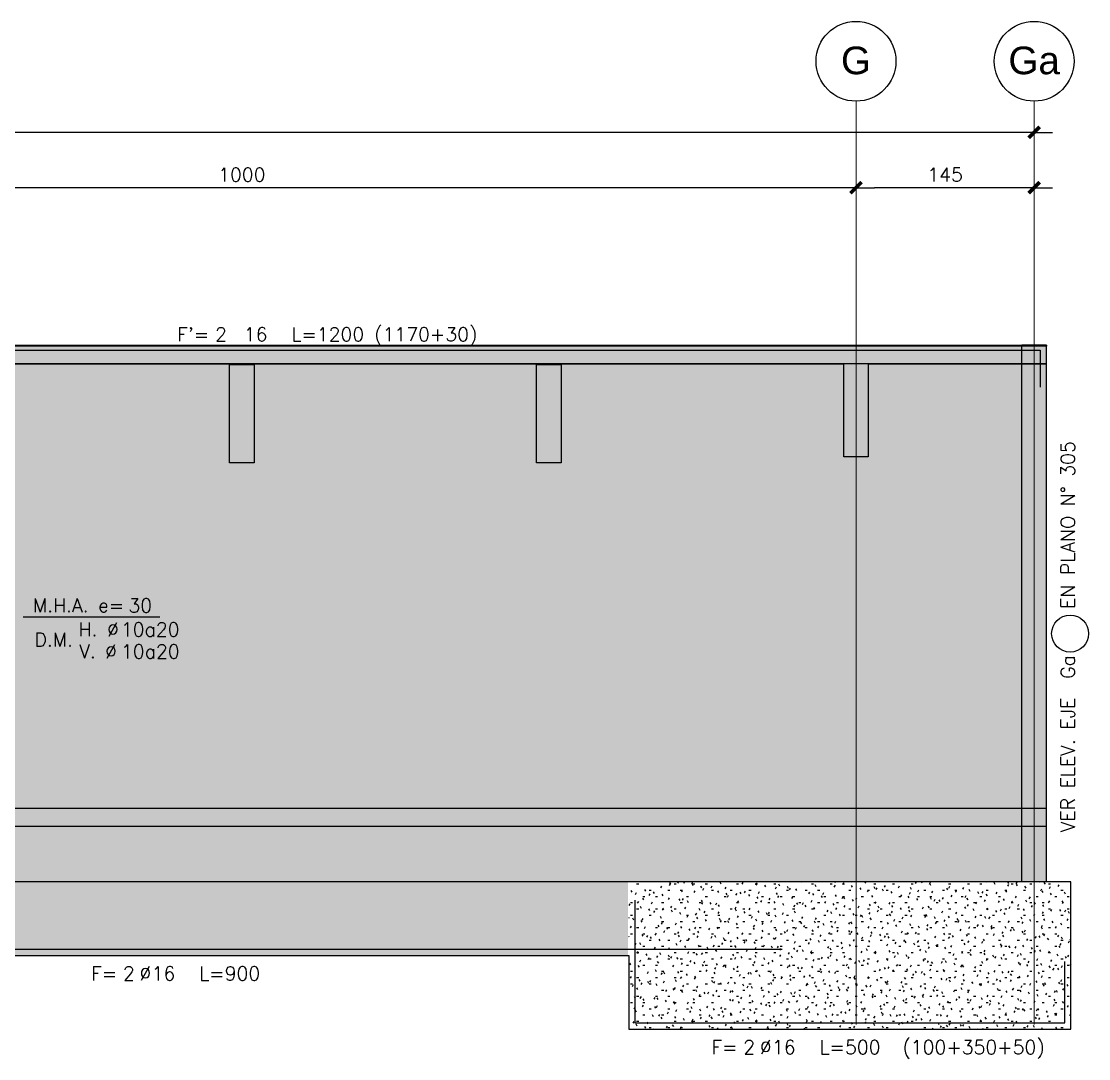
# Model space of a CAD drawing. Extents: x -58 to 5689, y 66 to 4123.
# Drawn here: x 3336 to 4205, y 1679 to 2523 of the extents above; entities that cross this region are included whole.
import ezdxf
from ezdxf.enums import TextEntityAlignment as Align

# ---------------------------------------------------------------- set-up
doc = ezdxf.new("R2010")
doc.units = 0
doc.header["$LTSCALE"] = 30
doc.header["$MEASUREMENT"] = 0
doc.layers.get('0').update_dxf_attribs({"linetype": 'CONTINUOUS'})
doc.layers.add('EJE1B$0$RLA-ACHURADO', color=30, linetype='CONTINUOUS', transparency=0.7)
for name, color, linetype, lineweight in [('EJE1B$0$RLA-CONTORNO', 30, 'CONTINUOUS', 25), ('EJE1B$0$RLA-EJE', 3, 'CONTINUOUS', 25), ('EJE1B$0$RLA-EJES', 1, 'CONTINUOUS', 9)]:
    doc.layers.add(name, color=color, linetype=linetype, lineweight=lineweight)
for name, color, linetype in [('EJE1B$0$RLA-FE', 7, 'CONTINUOUS'), ('EJE1B$0$RLA-TEXTOS-FE', 9, 'CONTINUOUS'), ('EJE1B$0$TEXTOS-FE', 9, 'CONTINUOUS'), ('EJE1B$0$TEXTOS1', 9, 'CONTINUOUS')]:
    doc.layers.add(name, color=color, linetype=linetype)
doc.styles.add('EJE1B$0$Arial_1', font='arial.ttf', dxfattribs={"height": 22.5})
doc.styles.add('EJE1B$0$ROMANS', font='romans.shx', dxfattribs={"height": 11.25})
doc.dimstyles.new('EJE1B$0$ING50', dxfattribs={"dimscale": 50, "dimtxt": 0.27, "dimasz": 0.3, "dimexe": 0, "dimexo": 0, "dimgap": 0.1, "dimtad": 1, "dimdec": 1, "dimzin": 12, "dimdsep": 46, "dimtxsty": 'EJE1B$0$ROMANS', "dimblk": 'EJE1B$0$TICK1', "dimblk1": 'EJE1B$0$TICK1', "dimblk2": 'EJE1B$0$TICK1', "dimcen": 0.09, "dimclrd": 2, "dimclre": 1, "dimclrt": 3, "dimadec": 0, "dimazin": 0, "dimtfac": 1, "dimtdec": 0, "dimtix": 1, "dimtmove": 2, "dimatfit": 3, "dimldrblk": 'EJE1B$0$TICK1', "dimfxl": 0, "dimfxlon": 1, "dimtolj": 1, "dimtzin": 0, "dimarcsym": 0})
pattern_1 = [(0, (-1345.015, -1953.647), (20.32, 5.08), [1.676, -13.564, 1.676, -13.564, -81.28]), (0, (-1345.015, -1953.647), (20.32, 5.08), [-30.48, 1.676, -28.804, 1.676, -13.564, -35.56]), (0, (-1345.015, -1953.647), (20.32, 5.08), [-76.2, 1.676, -8.484, 1.676, -23.724]), (120, (-1337.395, -1951.107), (-14.559409, 15.057636), [1.676, -13.564, 1.676, -13.564, -81.28]), (120, (-1337.395, -1951.107), (-14.559409, 15.057636), [-30.48, 1.676, -28.804, 1.676, -13.564, -35.56]), (120, (-1337.395, -1951.107), (-14.559409, 15.057636), [-76.2, 1.676, -8.484, 1.676, -23.724]), (240, (-1334.855, -1940.947), (-5.760591, -20.137636), [1.676, -13.564, 1.676, -13.564, -81.28]), (240, (-1334.855, -1940.947), (-5.760591, -20.137636), [-30.48, 1.676, -28.804, 1.676, -13.564, -35.56]), (240, (-1334.855, -1940.947), (-5.760591, -20.137636), [-76.2, 1.676, -8.484, 1.676, -23.724])]

# ---------------------------------------------------------------- blocks, each defined once
blk = doc.blocks.new('EJE1B$0$Grid - RLE-EJE-192293-EJE 1b')
at = {"layer": 'EJE1B$0$RLA-EJE'}
blk.add_circle((-1394.52, -189.03), 32.5, dxfattribs=at)
blk = doc.blocks.new('EJE1B$0$TICK1')
at = {"color": 2}
for points in [[(0, 0), (-1, 0)], [(0, 0), (1, 0)]]:
    blk.add_lwpolyline(points, dxfattribs=at)
at = {"color": 2, "const_width": 0.2}
blk.add_lwpolyline([(-0.3, -0.3), (0.3, 0.3)], dxfattribs=at)
blk = doc.blocks.new('EJE1B$0$DIMBLOCK1-EJE 1b')
at = {"color": 2, "lineweight": -2, "transparency": 16777216}
blk.add_line((-264.52, -246.95), (-2404.52, -246.95), dxfattribs=at)
at = {"color": 2, "lineweight": -2, "transparency": 16777216, "xscale": 15, "yscale": 15, "zscale": 15, "rotation": 180}
blk.add_blockref('EJE1B$0$TICK1', (-2419.52, -246.95), dxfattribs=at)
at = {"color": 2, "lineweight": -2, "transparency": 16777216, "xscale": 15, "yscale": 15, "zscale": 15}
blk.add_blockref('EJE1B$0$TICK1', (-249.52, -246.95), dxfattribs=at)
at = {"color": 3, "transparency": 16777216, "insert": (-1334.52, -236.33), "char_height": 11.25, "attachment_point": 5, "style": 'EJE1B$0$ROMANS'}
blk.add_mtext('\\A1;2170', dxfattribs=at)
blk = doc.blocks.new('EJE1B$0$DIMBLOCK2-EJE 1b')
at = {"color": 2, "lineweight": -2, "transparency": 16777216}
blk.add_line((-264.52, -291.95), (-379.52, -291.95), dxfattribs=at)
at = {"color": 2, "lineweight": -2, "transparency": 16777216, "xscale": 15, "yscale": 15, "zscale": 15, "rotation": 180}
blk.add_blockref('EJE1B$0$TICK1', (-394.52, -291.95), dxfattribs=at)
at = {"color": 2, "lineweight": -2, "transparency": 16777216, "xscale": 15, "yscale": 15, "zscale": 15}
blk.add_blockref('EJE1B$0$TICK1', (-249.52, -291.95), dxfattribs=at)
at = {"color": 3, "transparency": 16777216, "insert": (-322.02, -281.33), "char_height": 11.25, "attachment_point": 5, "style": 'EJE1B$0$ROMANS'}
blk.add_mtext('\\A1;145', dxfattribs=at)
blk = doc.blocks.new('EJE1B$0$DIMBLOCK3-EJE 1b')
at = {"color": 2, "lineweight": -2, "transparency": 16777216}
blk.add_line((-409.52, -291.95), (-1379.52, -291.95), dxfattribs=at)
at = {"color": 2, "lineweight": -2, "transparency": 16777216, "xscale": 15, "yscale": 15, "zscale": 15, "rotation": 180}
blk.add_blockref('EJE1B$0$TICK1', (-1394.52, -291.95), dxfattribs=at)
at = {"color": 2, "lineweight": -2, "transparency": 16777216, "xscale": 15, "yscale": 15, "zscale": 15}
blk.add_blockref('EJE1B$0$TICK1', (-394.52, -291.95), dxfattribs=at)
at = {"color": 3, "transparency": 16777216, "insert": (-894.52, -281.33), "char_height": 11.25, "attachment_point": 5, "style": 'EJE1B$0$ROMANS'}
blk.add_mtext('\\A1;1000', dxfattribs=at)
blk = doc.blocks.new('*U145')
at = {"layer": 'EJE1B$0$RLA-FE'}
for p, q in [((0, 100), (0, 0)), ((350, 0), (350, 50)), ((0, 0), (268.21, 0)), ((268.21, 0), (318.21, 0)), ((318.21, 0), (350, 0))]:
    blk.add_line(p, q, dxfattribs=at)
at = {"layer": 'EJE1B$0$RLA-FE', "color": 3, "style": 'EJE1B$0$ROMANS', "flags": 8}
for tag, p in [('F=', (83.44, -25.3)), ('NUM', (97.85, -25.3))]:
    blk.add_attdef(tag, text='', height=11.25, dxfattribs=at).set_placement(p, align=Align.RIGHT)
at = {"layer": 'EJE1B$0$RLA-FE', "color": 3, "style": 'EJE1B$0$ROMANS'}
for tag, p, flags in [('PHI', (101.74, -25.08), 12), ('DIAM', (111.6, -25.3), 12), ('MINUS', (133.62, -25.3), 13), ('MARK', (147.01, -25.3), 13), ('TEXTO_FE1', (150.31, -25.3), 8), ('TEXTO_FE2', (217.83, -25.28), 8), ('TIPO', (173.8, -57.92), 13), ('NVECES', (159.93, -76.86), 13), ('NUMFE', (163.86, -96.62), 13), ('CAPA', (172.06, -115.74), 13), ('DESPLAZA', (277.18, -134.17), 13), ('ESPACIO', (283.22, -152.53), 13), ('CANT', (297.06, -171.33), 13)]:
    blk.add_attdef(tag, p, '', height=11.25, dxfattribs=dict(at, flags=flags))
blk = doc.blocks.new('*U157')
at = {"layer": 'EJE1B$0$RLA-FE'}
for p, q in [((0, 0), (0, 0)), ((0, 0), (1088.21, 0)), ((1088.21, 0), (1138.21, 0)), ((1138.21, 0), (1170, 0)), ((1170, 0), (1170, -30))]:
    blk.add_line(p, q, dxfattribs=at)
at = {"layer": 'EJE1B$0$RLA-FE', "color": 3, "style": 'EJE1B$0$ROMANS', "flags": 8}
for tag, p in [('F=', (493.44, 7.32)), ('NUM', (507.85, 7.32))]:
    blk.add_attdef(tag, text='', height=11.25, dxfattribs=at).set_placement(p, align=Align.RIGHT)
at = {"layer": 'EJE1B$0$RLA-FE', "color": 3, "style": 'EJE1B$0$ROMANS'}
for tag, p, flags in [('PHI', (511.74, 7.54), 14), ('DIAM', (521.6, 7.32), 12), ('MINUS', (543.62, 7.32), 13), ('MARK', (557.01, 7.32), 13), ('TEXTO_FE1', (560.31, 7.32), 8), ('TEXTO_FE2', (627.83, 7.34), 8), ('TIPO', (583.8, -75.78), 13), ('NVECES', (569.93, -94.72), 13), ('NUMFE', (573.86, -114.48), 13), ('CAPA', (582.06, -133.6), 13), ('DESPLAZA', (278.34, -151.59), 13), ('ESPACIO', (284.39, -169.95), 13), ('CANT', (298.23, -188.75), 13)]:
    blk.add_attdef(tag, p, '', height=11.25, dxfattribs=dict(at, flags=flags))
blk = doc.blocks.new('*U161')
at = {"layer": 'EJE1B$0$RLA-FE'}
for p, q in [((0, 0), (0, 0)), ((0, 0), (818.21, 0)), ((818.21, 0), (868.21, 0)), ((868.21, 0), (900, 0)), ((900, 0), (900, 0))]:
    blk.add_line(p, q, dxfattribs=at)
at = {"layer": 'EJE1B$0$RLA-FE', "color": 3, "style": 'EJE1B$0$ROMANS', "flags": 8}
for tag, p in [('F=', (358.44, -25.3)), ('NUM', (372.85, -25.3))]:
    blk.add_attdef(tag, text='', height=11.25, dxfattribs=at).set_placement(p, align=Align.RIGHT)
at = {"layer": 'EJE1B$0$RLA-FE', "color": 3, "style": 'EJE1B$0$ROMANS'}
for tag, p, flags in [('PHI', (376.74, -25.08), 12), ('DIAM', (386.6, -25.3), 12), ('MINUS', (408.62, -25.3), 13), ('MARK', (422.01, -25.3), 13), ('TEXTO_FE1', (425.31, -25.3), 8), ('TEXTO_FE2', (492.83, -25.28), 8), ('TIPO', (448.8, -57.92), 13), ('NVECES', (434.93, -76.86), 13), ('NUMFE', (438.86, -96.62), 13), ('CAPA', (447.06, -115.74), 13), ('DESPLAZA', (277.18, -134.17), 13), ('ESPACIO', (283.22, -152.53), 13), ('CANT', (297.06, -171.33), 13)]:
    blk.add_attdef(tag, p, '', height=11.25, dxfattribs=dict(at, flags=flags))
blk = doc.blocks.new('*U153')
at = {"layer": 'EJE1B$0$TEXTOS1', "color": 5}
blk.add_line((-55.6, 0), (55.6, 0), dxfattribs=at)
at = {"layer": 'EJE1B$0$TEXTOS-FE', "color": 9, "style": 'EJE1B$0$ROMANS'}
for s, p in [('H. %%C', (5.91, -15.98)), ('D.M.', (-30.78, -24.35)), ('V. %%C', (5.39, -33.82))]:
    blk.add_text(s, height=11.25, dxfattribs=at).set_placement(p, align=Align.CENTER)
at = {"layer": 'EJE1B$0$TEXTOS-FE', "color": 9, "style": 'EJE1B$0$ROMANS', "flags": 12}
for tag, p in [('MALLA_2', (23.91, -16.08)), ('MALLA_3', (24.04, -33.98))]:
    blk.add_attdef(tag, p, '', height=11.25, dxfattribs=at)
at = {"layer": 'EJE1B$0$TEXTOS1', "color": 9, "style": 'EJE1B$0$ROMANS'}
blk.add_text('M.H.A. e=', height=11.25, dxfattribs=at).set_placement((-10.55, 3.6), align=Align.CENTER)
at = {"layer": 'EJE1B$0$TEXTOS1', "color": 9, "style": 'EJE1B$0$ROMANS', "flags": 12}
blk.add_attdef('ESPESOR', (30.06, 3.44), '', height=11.25, dxfattribs=at)
blk = doc.blocks.new('EJE1B')
at = {"layer": 'EJE1B$0$RLA-ACHURADO'}
h = blk.add_hatch(dxfattribs=at)
h.set_pattern_fill('SAND - DENSE', color=256, style=0, pattern_type=2)
h.set_pattern_definition(pattern_1)
h.paths.add_polyline_path([(-1746.89, -857), (-239.52, -857), (-239.52, -421), (-1746.89, -421), (-1746.89, -816.52)], flags=0)
h = blk.add_hatch(dxfattribs=at)
h.set_pattern_fill('SAND - DENSE', color=256, style=0, pattern_type=2)
h.set_pattern_definition(pattern_1)
h.paths.add_polyline_path([(-239.52, -420.3), (-259.52, -420.3), (-240.22, -420.3)])
h = blk.add_hatch(dxfattribs=at)
h.set_pattern_fill('SAND - DENSE', color=256, style=0, pattern_type=2)
h.set_pattern_definition(pattern_1)
h.paths.add_polyline_path([(-2429.52, -812), (-239.52, -812), (-239.52, -797), (-2429.52, -797), (-2429.52, -807)], flags=0)
h = blk.add_hatch(dxfattribs=at)
h.set_pattern_fill('SAND - DENSE', color=256, style=0, pattern_type=2)
h.set_pattern_definition([(0, (-663.0146, -2369.647), (20.32, 5.08), [1.676, -13.564, 1.676, -13.564, -81.28]), (0, (-663.0146, -2369.647), (20.32, 5.08), [-30.48, 1.676, -28.804, 1.676, -13.564, -35.56]), (0, (-663.0146, -2369.647), (20.32, 5.08), [-76.2, 1.676, -8.484, 1.676, -23.724]), (120, (-655.3946, -2367.107), (-14.559409, 15.057636), [1.676, -13.564, 1.676, -13.564, -81.28]), (120, (-655.3946, -2367.107), (-14.559409, 15.057636), [-30.48, 1.676, -28.804, 1.676, -13.564, -35.56]), (120, (-655.3946, -2367.107), (-14.559409, 15.057636), [-76.2, 1.676, -8.484, 1.676, -23.724]), (240, (-652.8546, -2356.947), (-5.760591, -20.137636), [1.676, -13.564, 1.676, -13.564, -81.28]), (240, (-652.8546, -2356.947), (-5.760591, -20.137636), [-30.48, 1.676, -28.804, 1.676, -13.564, -35.56]), (240, (-652.8546, -2356.947), (-5.760591, -20.137636), [-76.2, 1.676, -8.484, 1.676, -23.724])])
h.paths.add_polyline_path([(-580.16, -917), (-580.16, -857), (-1244.52, -857), (-1244.52, -917)])
h = blk.add_hatch(dxfattribs=at)
h.set_pattern_fill('SAND - DENSE', color=256, style=0, pattern_type=2)
h.set_pattern_definition(pattern_1)
h.paths.add_polyline_path([(-579.52, -977), (-219.52, -977), (-219.52, -857), (-579.52, -857), (-579.52, -917)], flags=0)
at = {"layer": 'EJE1B$0$RLA-CONTORNO'}
for p, q in [((-2429.52, -420.3), (-239.52, -420.3)), ((-239.52, -421), (-1746.89, -421)), ((-239.52, -420.3), (-259.52, -420.3)), ((-259.52, -857), (-259.52, -420.31)), ((-239.52, -420.3), (-239.52, -421)), ((-239.52, -857), (-239.52, -421)), ((-404.52, -435.55), (-1884.51, -435.55)), ((-239.52, -435.3), (-1746.89, -435.3)), ((-904.52, -435.83), (-884.52, -435.83)), ((-904.52, -435.83), (-904.52, -435.95)), ((-904.52, -435.95), (-884.52, -435.95)), ((-904.52, -515.95), (-904.52, -435.95)), ((-884.52, -435.95), (-884.52, -435.83)), ((-884.52, -435.95), (-884.52, -515.95)), ((-654.52, -435.83), (-634.52, -435.83)), ((-654.52, -435.83), (-654.52, -435.95)), ((-654.52, -435.95), (-634.52, -435.95)), ((-654.52, -515.95), (-654.52, -435.95)), ((-634.52, -435.95), (-634.52, -435.83)), ((-634.52, -435.95), (-634.52, -515.95)), ((-404.52, -511.05), (-404.52, -435.41)), ((-404.52, -435.41), (-404.52, -435.55)), ((-384.52, -435.41), (-404.52, -435.41)), ((-384.52, -435.41), (-384.52, -511.05)), ((-384.52, -435.55), (-384.52, -435.41)), ((-239.52, -435.55), (-384.52, -435.55)), ((-384.52, -511.05), (-404.52, -511.05)), ((-404.52, -511.17), (-404.52, -511.05)), ((-384.52, -511.17), (-404.52, -511.17)), ((-384.52, -511.17), (-384.52, -511.05)), ((-904.52, -515.83), (-904.52, -515.95)), ((-884.52, -515.95), (-904.52, -515.95)), ((-884.52, -515.83), (-884.52, -515.95)), ((-654.52, -515.83), (-654.52, -515.95)), ((-634.52, -515.95), (-654.52, -515.95)), ((-634.52, -515.83), (-634.52, -515.95)), ((-2429.52, -797), (-239.52, -797)), ((-239.52, -812), (-2429.52, -812)), ((-219.52, -857), (-2539.52, -857)), ((-219.52, -977), (-219.52, -857)), ((-1244.52, -917), (-579.52, -917)), ((-579.52, -917), (-579.52, -977)), ((-579.52, -977), (-219.52, -977))]:
    blk.add_line(p, q, dxfattribs=at)
at = {"layer": 'EJE1B$0$RLA-EJES'}
for p, q in [((-394.52, -973.11), (-394.52, -221.53)), ((-249.52, -973.11), (-249.52, -221.53))]:
    blk.add_line(p, q, dxfattribs=at)
at = {"layer": 'EJE1B$0$RLA-TEXTOS-FE', "color": 2}
blk.add_circle((-220.21, -654.99), 15.07, dxfattribs=at)
ref = blk.add_blockref('*U153', (-1016.92, -641.22))
ref.add_attrib('ESPESOR', '30', (-986.86, -637.79), dxfattribs={"layer": 'EJE1B$0$TEXTOS1', "color": 9, "height": 11.25, "style": 'EJE1B$0$ROMANS'})
ref.add_attrib('MALLA_2', '10a20', (-993.01, -657.3), dxfattribs={"layer": 'EJE1B$0$TEXTOS-FE', "color": 9, "height": 11.25, "style": 'EJE1B$0$ROMANS'})
ref.add_attrib('MALLA_3', '10a20', (-992.88, -675.2), dxfattribs={"layer": 'EJE1B$0$TEXTOS-FE', "color": 9, "height": 11.25, "style": 'EJE1B$0$ROMANS'})
at = {"layer": 'EJE1B$0$RLA-EJE'}
for p in [(1000, 0), (1145, 0)]:
    blk.add_blockref('EJE1B$0$Grid - RLE-EJE-192293-EJE 1b', p, dxfattribs=at)
at = {"layer": 'EJE1B$0$RLA-FE'}
ref = blk.add_blockref('*U157', (-1414.52, -424.3), dxfattribs=at)
ref.add_attrib('DIAM', '16', (-892.92, -416.98), dxfattribs={"color": 3, "height": 11.25, "style": 'EJE1B$0$ROMANS'})
ref.add_attrib('NUM', '2', dxfattribs={"color": 3, "height": 11.25, "style": 'EJE1B$0$ROMANS'}).set_placement((-906.67, -416.98), align=Align.RIGHT)
ref.add_attrib('TEXTO_FE1', 'L=1200', (-854.21, -416.98), dxfattribs={"color": 3, "height": 11.25, "style": 'EJE1B$0$ROMANS'})
ref.add_attrib('TEXTO_FE2', '(1170+30)', (-786.69, -416.96), dxfattribs={"color": 3, "height": 11.25, "style": 'EJE1B$0$ROMANS'})
ref.add_attrib('F=', "F'=", dxfattribs={"color": 3, "height": 11.25, "style": 'EJE1B$0$ROMANS'}).set_placement((-921.08, -416.98), align=Align.RIGHT)
ref = blk.add_blockref('*U145', (-574.52, -972), dxfattribs=at)
ref.add_attrib('DIAM', '16', (-462.92, -997.3), dxfattribs={"color": 3, "height": 11.25, "style": 'EJE1B$0$ROMANS'})
ref.add_attrib('NUM', '2', dxfattribs={"color": 3, "height": 11.25, "style": 'EJE1B$0$ROMANS'}).set_placement((-476.67, -997.3), align=Align.RIGHT)
ref.add_attrib('TEXTO_FE1', 'L=500', (-424.21, -997.3), dxfattribs={"color": 3, "height": 11.25, "style": 'EJE1B$0$ROMANS'})
ref.add_attrib('TEXTO_FE2', '(100+350+50)', (-356.69, -997.28), dxfattribs={"color": 3, "height": 11.25, "style": 'EJE1B$0$ROMANS'})
ref.add_attrib('PHI', '%%C', (-472.77, -997.08), dxfattribs={"color": 3, "height": 11.25, "style": 'EJE1B$0$ROMANS'})
ref.add_attrib('F=', 'F=', dxfattribs={"color": 3, "height": 11.25, "style": 'EJE1B$0$ROMANS'}).set_placement((-491.08, -997.3), align=Align.RIGHT)
ref = blk.add_blockref('*U161', (-1354.52, -912), dxfattribs=at)
ref.add_attrib('DIAM', '16', (-967.92, -937.3), dxfattribs={"color": 3, "height": 11.25, "style": 'EJE1B$0$ROMANS'})
ref.add_attrib('NUM', '2', dxfattribs={"color": 3, "height": 11.25, "style": 'EJE1B$0$ROMANS'}).set_placement((-981.67, -937.3), align=Align.RIGHT)
ref.add_attrib('TEXTO_FE1', 'L=900', (-929.21, -937.3), dxfattribs={"color": 3, "height": 11.25, "style": 'EJE1B$0$ROMANS'})
ref.add_attrib('PHI', '%%C', (-977.77, -937.08), dxfattribs={"color": 3, "height": 11.25, "style": 'EJE1B$0$ROMANS'})
ref.add_attrib('F=', 'F=', dxfattribs={"color": 3, "height": 11.25, "style": 'EJE1B$0$ROMANS'}).set_placement((-996.08, -937.3), align=Align.RIGHT)
at = {"layer": 'EJE1B$0$RLA-EJE', "color": 5, "char_height": 22.5, "attachment_point": 2, "line_spacing_factor": 0.941778, "style": 'EJE1B$0$Arial_1'}
for s, insert, width in [('G', (-394.53, -177.08), 29.1991), ('Ga', (-249.53, -177.08), 50.1343)]:
    blk.add_mtext(s, dxfattribs=dict(at, insert=insert, width=width))
at = {"layer": 'EJE1B$0$RLA-TEXTOS-FE', "color": 9, "style": 'EJE1B$0$ROMANS'}
blk.add_text('VER ELEV. EJE  Ga   EN PLANO N%%D 305', height=11.25, rotation=90, dxfattribs=at).set_placement((-216.44, -816.62))
for base, p1, p2, picture, middle in [((-2419.52, -246.95), (-249.52, -251.95), (-2419.52, -251.95), 'EJE1B$0$DIMBLOCK1-EJE 1b', (-1334.52, -236.33)), ((-1394.52, -291.95), (-394.52, -296.95), (-1394.52, -296.95), 'EJE1B$0$DIMBLOCK3-EJE 1b', (-894.52, -281.33)), ((-394.52, -291.95), (-249.52, -296.95), (-394.52, -296.95), 'EJE1B$0$DIMBLOCK2-EJE 1b', (-322.02, -281.33))]:
    dim = blk.add_linear_dim(base=base, p1=p1, p2=p2, dimstyle='EJE1B$0$ING50')
    dim.commit()
    dim.dimension.update_dxf_attribs({"geometry": picture, "text_midpoint": middle})

msp = doc.modelspace()

# ---------------------------------------------------------------- block references
msp.add_blockref('EJE1B', (4409.7, 2679.59))

doc.saveas('drawing.dxf')
